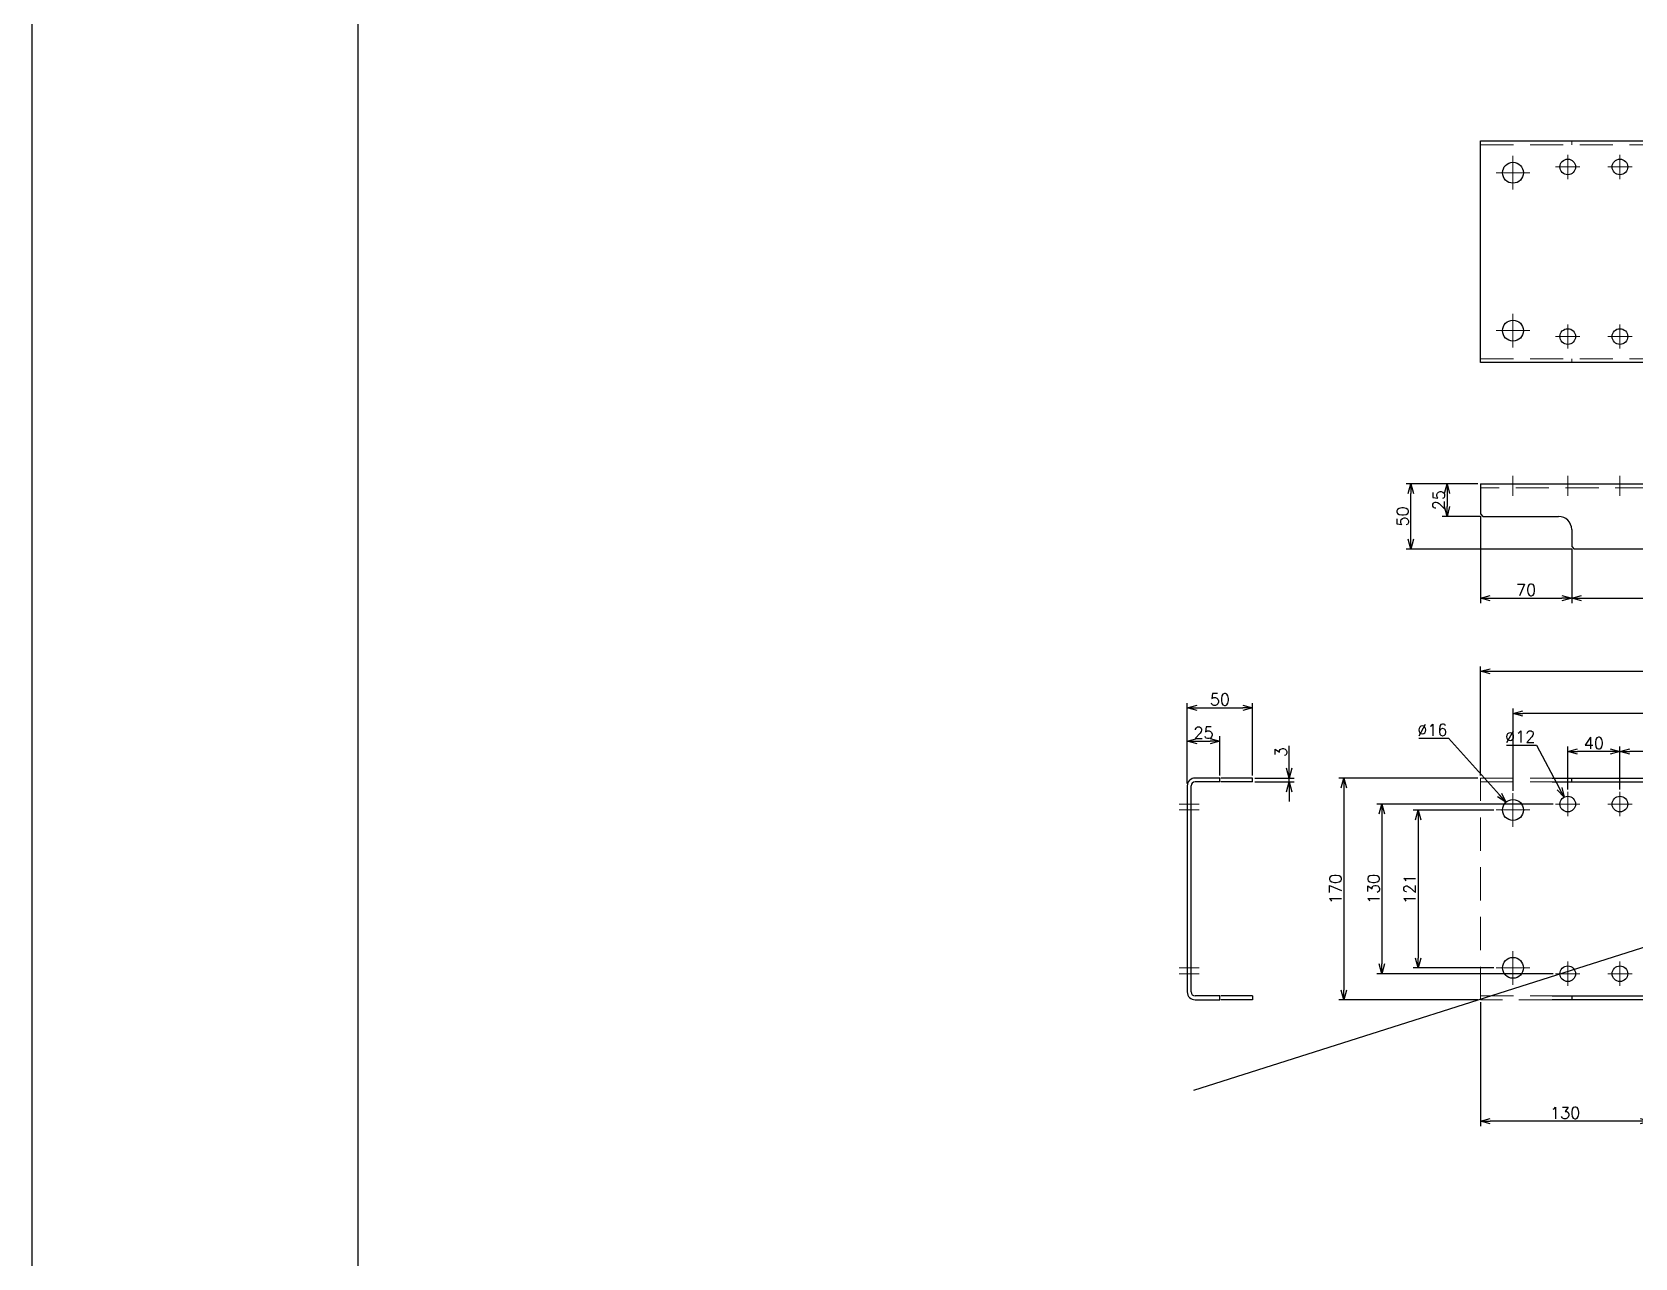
# Model space of a CAD drawing. Header units: millimetres. Extents: x -8731 to 85711, y -14522 to 31379.
# Drawn here: x 33069 to 34298, y -6858 to -5919 of the extents above; entities that cross this region are included whole.
import ezdxf

# ---------------------------------------------------------------- set-up
doc = ezdxf.new("R2010")
doc.units = ezdxf.units.MM
doc.header["$LTSCALE"] = 4
doc.header["$PDMODE"] = 99
doc.header["$PDSIZE"] = 1
doc.linetypes.add('CENTER2', pattern=[28.575, 19.05, -3.175, 3.175, -3.175])
doc.linetypes.add('HIDDEN', pattern=[9.525, 6.35, -3.175])
for name, color, linetype, lineweight in [('04_HIDDEN', 2, 'HIDDEN', 13), ('05_CENTER', 4, 'CENTER2', 13), ('08_DIM', 3, 'Continuous', 13)]:
    doc.layers.add(name, color=color, linetype=linetype, lineweight=lineweight)
doc.styles.add('KSS_TXT', font='txt.shx', dxfattribs={"bigfont": 'extfont2.shx'})
doc.dimstyles.new('KSS_DIM', dxfattribs={"dimscale": 3, "dimtxt": 3, "dimasz": 2.5, "dimexe": 1.25, "dimexo": 0.625, "dimtad": 1, "dimdsep": 46, "dimtxsty": 'KSS_TXT', "dimblk": 'OPEN30', "dimcen": 0, "dimazin": 2, "dimtfac": 0.75, "dimtmove": 0, "dimatfit": 3, "dimldrblk": 'OPEN30', "dimfxl": 1, "dimtolj": 1, "dimarcsym": 0})
doc.dimstyles.new('KSS_DIM$3', dxfattribs={"dimscale": 3, "dimtxt": 3, "dimasz": 2.5, "dimexe": 1.25, "dimexo": 0.625, "dimtad": 1, "dimtih": 1, "dimtoh": 1, "dimdsep": 46, "dimtxsty": 'KSS_TXT', "dimblk": 'OPEN30', "dimcen": 0, "dimazin": 2, "dimtfac": 0.75, "dimtofl": 0, "dimtmove": 0, "dimatfit": 3, "dimldrblk": 'OPEN30', "dimfxl": 1, "dimtolj": 1, "dimarcsym": 0})

# ---------------------------------------------------------------- blocks, each defined once
blk = doc.blocks.new('_Open30')
at = {"color": 0, "linetype": 'ByBlock', "lineweight": -2}
for p, q in [((-1, 0.27), (0, 0)), ((0, 0), (-1, -0.27)), ((0, 0), (-1, 0))]:
    blk.add_line(p, q, dxfattribs=at)
blk = doc.blocks.new('*D1883')
at = {"layer": '08_DIM', "color": 0, "lineweight": -2, "transparency": 16777216}
for p, q in [((34032.9, -6483.2), (34032.9, -6465.9)), ((34006.6, -6490.7), (34036.7, -6490.7)), ((34006.6, -6493.7), (34036.7, -6493.7)), ((34032.9, -6493.7), (34032.9, -6490.7)), ((34032.9, -6501.2), (34032.9, -6508.7))]:
    blk.add_line(p, q, dxfattribs=at)
at = {"layer": 'Defpoints', "color": 0, "transparency": 16777216}
for p in [(34004.7, -6490.7), (34004.7, -6493.7), (34032.9, -6490.7)]:
    blk.add_point(p, dxfattribs=at)
at = {"layer": '08_DIM', "color": 0, "lineweight": -2, "transparency": 16777216, "xscale": 7.5, "yscale": 7.5, "zscale": 7.5}
for p, rotation in [((34032.9, -6490.7), 270), ((34032.9, -6493.7), 90)]:
    blk.add_blockref('_Open30', p, dxfattribs=dict(at, rotation=rotation))
at = {"layer": '08_DIM', "color": 0, "transparency": 16777216, "insert": (34026.5, -6470.8), "char_height": 9, "attachment_point": 5, "rotation": 90, "style": 'KSS_TXT'}
blk.add_mtext('\\A1;3', dxfattribs=at)
blk = doc.blocks.new('*D1884')
at = {"layer": '08_DIM', "color": 0, "lineweight": -2, "transparency": 16777216}
for p, q in [((33954.7, -6494.8), (33954.7, -6433.2)), ((33962.2, -6436.9), (33997.2, -6436.9)), ((34004.7, -6488.8), (34004.7, -6433.2))]:
    blk.add_line(p, q, dxfattribs=at)
at = {"layer": 'Defpoints', "color": 0, "transparency": 16777216}
for p in [(34004.7, -6436.9), (33954.7, -6496.7), (34004.7, -6490.7)]:
    blk.add_point(p, dxfattribs=at)
at = {"layer": '08_DIM', "color": 0, "lineweight": -2, "transparency": 16777216, "xscale": 7.5, "yscale": 7.5, "zscale": 7.5, "rotation": 180}
blk.add_blockref('_Open30', (33954.7, -6436.9), dxfattribs=at)
at = {"layer": '08_DIM', "color": 0, "lineweight": -2, "transparency": 16777216, "xscale": 7.5, "yscale": 7.5, "zscale": 7.5}
blk.add_blockref('_Open30', (34004.7, -6436.9), dxfattribs=at)
at = {"layer": '08_DIM', "color": 0, "transparency": 16777216, "insert": (33979.7, -6430.5), "char_height": 9, "attachment_point": 5, "style": 'KSS_TXT'}
blk.add_mtext('\\A1;50', dxfattribs=at)
blk = doc.blocks.new('*D1885')
at = {"layer": '08_DIM', "color": 0, "lineweight": -2, "transparency": 16777216}
for p, q in [((34249.4, -6315.1), (34249.4, -6356.6)), ((36219.4, -6315.1), (36219.4, -6356.6)), ((34256.9, -6352.9), (36211.9, -6352.9))]:
    blk.add_line(p, q, dxfattribs=at)
at = {"layer": 'Defpoints', "color": 0, "transparency": 16777216}
for p in [(34249.4, -6313.2), (36219.4, -6313.2), (36219.4, -6352.9)]:
    blk.add_point(p, dxfattribs=at)
at = {"layer": '08_DIM', "color": 0, "lineweight": -2, "transparency": 16777216, "xscale": 7.5, "yscale": 7.5, "zscale": 7.5, "rotation": 180}
blk.add_blockref('_Open30', (34249.4, -6352.9), dxfattribs=at)
at = {"layer": '08_DIM', "color": 0, "lineweight": -2, "transparency": 16777216, "xscale": 7.5, "yscale": 7.5, "zscale": 7.5}
blk.add_blockref('_Open30', (36219.4, -6352.9), dxfattribs=at)
at = {"layer": '08_DIM', "color": 0, "transparency": 16777216, "insert": (35234.4, -6346.5), "char_height": 9, "attachment_point": 5, "style": 'KSS_TXT'}
blk.add_mtext('\\A1;1970', dxfattribs=at)
blk = doc.blocks.new('*D1886')
at = {"layer": '08_DIM', "color": 0, "lineweight": -2, "transparency": 16777216}
for p, q in [((34179.4, -6290.1), (34179.4, -6356.6)), ((34249.4, -6315.1), (34249.4, -6356.6)), ((34186.9, -6352.9), (34241.9, -6352.9))]:
    blk.add_line(p, q, dxfattribs=at)
at = {"layer": 'Defpoints', "color": 0, "transparency": 16777216}
for p in [(34179.4, -6288.2), (34249.4, -6313.2), (34249.4, -6352.9)]:
    blk.add_point(p, dxfattribs=at)
at = {"layer": '08_DIM', "color": 0, "lineweight": -2, "transparency": 16777216, "xscale": 7.5, "yscale": 7.5, "zscale": 7.5, "rotation": 180}
blk.add_blockref('_Open30', (34179.4, -6352.9), dxfattribs=at)
at = {"layer": '08_DIM', "color": 0, "lineweight": -2, "transparency": 16777216, "xscale": 7.5, "yscale": 7.5, "zscale": 7.5}
blk.add_blockref('_Open30', (34249.4, -6352.9), dxfattribs=at)
at = {"layer": '08_DIM', "color": 0, "transparency": 16777216, "insert": (34214.4, -6346.5), "char_height": 9, "attachment_point": 5, "style": 'KSS_TXT'}
blk.add_mtext('\\A1;70', dxfattribs=at)
blk = doc.blocks.new('*D1887')
at = {"layer": '08_DIM', "color": 0, "lineweight": -2, "transparency": 16777216}
for p, q in [((34177.5, -6265.2), (34122.4, -6265.2)), ((34126.1, -6307.7), (34126.1, -6272.7)), ((34249.5, -6315.2), (34122.4, -6315.2))]:
    blk.add_line(p, q, dxfattribs=at)
at = {"layer": 'Defpoints', "color": 0, "transparency": 16777216}
for p in [(34126.1, -6265.2), (34179.4, -6265.2), (34251.4, -6315.2)]:
    blk.add_point(p, dxfattribs=at)
at = {"layer": '08_DIM', "color": 0, "lineweight": -2, "transparency": 16777216, "xscale": 7.5, "yscale": 7.5, "zscale": 7.5}
for p, rotation in [((34126.1, -6265.2), 90), ((34126.1, -6315.2), 270)]:
    blk.add_blockref('_Open30', p, dxfattribs=dict(at, rotation=rotation))
at = {"layer": '08_DIM', "color": 0, "transparency": 16777216, "insert": (34119.8, -6290.2), "char_height": 9, "attachment_point": 5, "rotation": 90, "style": 'KSS_TXT'}
blk.add_mtext('\\A1;50', dxfattribs=at)
blk = doc.blocks.new('*D1888')
at = {"layer": '08_DIM', "color": 0, "lineweight": -2, "transparency": 16777216}
for p, q in [((34177.5, -6265.2), (34150.1, -6265.2)), ((34153.8, -6272.7), (34153.8, -6282.7)), ((34179.5, -6290.2), (34150.1, -6290.2))]:
    blk.add_line(p, q, dxfattribs=at)
at = {"layer": 'Defpoints', "color": 0, "transparency": 16777216}
for p in [(34179.4, -6265.2), (34153.8, -6290.2), (34181.4, -6290.2)]:
    blk.add_point(p, dxfattribs=at)
at = {"layer": '08_DIM', "color": 0, "lineweight": -2, "transparency": 16777216, "xscale": 7.5, "yscale": 7.5, "zscale": 7.5}
for p, rotation in [((34153.8, -6265.2), 90), ((34153.8, -6290.2), 270)]:
    blk.add_blockref('_Open30', p, dxfattribs=dict(at, rotation=rotation))
at = {"layer": '08_DIM', "color": 0, "transparency": 16777216, "insert": (34147.5, -6277.7), "char_height": 9, "attachment_point": 5, "rotation": 90, "style": 'KSS_TXT'}
blk.add_mtext('\\A1;25', dxfattribs=at)
blk = doc.blocks.new('*D1890')
at = {"layer": '08_DIM', "color": 0, "lineweight": -2, "transparency": 16777216}
for p, q in [((34199.4, -6465.4), (34222.3, -6465.4)), ((34222.3, -6465.4), (34240, -6498.7))]:
    blk.add_line(p, q, dxfattribs=at)
at = {"layer": 'Defpoints', "color": 0, "transparency": 16777216}
for p in [(34243.6, -6505.4), (34249.2, -6516)]:
    blk.add_point(p, dxfattribs=at)
at = {"layer": '08_DIM', "color": 0, "lineweight": -2, "transparency": 16777216, "xscale": 7.5, "yscale": 7.5, "zscale": 7.5, "rotation": 298.0041549339333}
blk.add_blockref('_Open30', (34243.6, -6505.4), dxfattribs=at)
at = {"layer": '08_DIM', "color": 0, "transparency": 16777216, "insert": (34209.9, -6459), "char_height": 9, "attachment_point": 5, "style": 'KSS_TXT'}
blk.add_mtext('\\A1;%%C12', dxfattribs=at)
blk = doc.blocks.new('*D1891')
at = {"layer": '08_DIM', "color": 0, "lineweight": -2, "transparency": 16777216}
for p, q in [((34132.1, -6460.2), (34155, -6460.2)), ((34155, -6460.2), (34194, -6503.6))]:
    blk.add_line(p, q, dxfattribs=at)
at = {"layer": 'Defpoints', "color": 0, "transparency": 16777216}
for p in [(34199, -6509.2), (34209.7, -6521.1)]:
    blk.add_point(p, dxfattribs=at)
at = {"layer": '08_DIM', "color": 0, "lineweight": -2, "transparency": 16777216, "xscale": 7.5, "yscale": 7.5, "zscale": 7.5, "rotation": 311.9541565782382}
blk.add_blockref('_Open30', (34199, -6509.2), dxfattribs=at)
at = {"layer": '08_DIM', "color": 0, "transparency": 16777216, "insert": (34142.6, -6453.8), "char_height": 9, "attachment_point": 5, "style": 'KSS_TXT'}
blk.add_mtext('\\A1;%%C16', dxfattribs=at)
blk = doc.blocks.new('*D1892')
at = {"layer": '08_DIM', "color": 0, "lineweight": -2, "transparency": 16777216}
for p, q in [((33954.7, -6494.8), (33954.7, -6458.6)), ((33962.2, -6462.4), (33972.2, -6462.4)), ((33979.7, -6488.8), (33979.7, -6458.6))]:
    blk.add_line(p, q, dxfattribs=at)
at = {"layer": 'Defpoints', "color": 0, "transparency": 16777216}
for p in [(33979.7, -6462.4), (33954.7, -6496.7), (33979.7, -6490.7)]:
    blk.add_point(p, dxfattribs=at)
at = {"layer": '08_DIM', "color": 0, "lineweight": -2, "transparency": 16777216, "xscale": 7.5, "yscale": 7.5, "zscale": 7.5, "rotation": 180}
blk.add_blockref('_Open30', (33954.7, -6462.4), dxfattribs=at)
at = {"layer": '08_DIM', "color": 0, "lineweight": -2, "transparency": 16777216, "xscale": 7.5, "yscale": 7.5, "zscale": 7.5}
blk.add_blockref('_Open30', (33979.7, -6462.4), dxfattribs=at)
at = {"layer": '08_DIM', "color": 0, "transparency": 16777216, "insert": (33967.2, -6456), "char_height": 9, "attachment_point": 5, "style": 'KSS_TXT'}
blk.add_mtext('\\A1;25', dxfattribs=at)
blk = doc.blocks.new('*D1893')
at = {"layer": '08_DIM', "color": 0, "lineweight": -2, "transparency": 16777216}
for p, q in [((34177.5, -6490.7), (34070.9, -6490.7)), ((34074.7, -6498.2), (34074.7, -6653.2)), ((34177.5, -6660.7), (34070.9, -6660.7))]:
    blk.add_line(p, q, dxfattribs=at)
at = {"layer": 'Defpoints', "color": 0, "transparency": 16777216}
for p in [(34179.4, -6490.7), (34074.7, -6660.7), (34179.4, -6660.7)]:
    blk.add_point(p, dxfattribs=at)
at = {"layer": '08_DIM', "color": 0, "lineweight": -2, "transparency": 16777216, "xscale": 7.5, "yscale": 7.5, "zscale": 7.5}
for p, rotation in [((34074.7, -6490.7), 90), ((34074.7, -6660.7), 270)]:
    blk.add_blockref('_Open30', p, dxfattribs=dict(at, rotation=rotation))
at = {"layer": '08_DIM', "color": 0, "transparency": 16777216, "insert": (34068.3, -6575.7), "char_height": 9, "attachment_point": 5, "rotation": 90, "style": 'KSS_TXT'}
blk.add_mtext('\\A1;170', dxfattribs=at)
blk = doc.blocks.new('*D1894')
at = {"layer": '08_DIM', "color": 0, "lineweight": -2, "transparency": 16777216}
for p, q in [((34235.2, -6510.7), (34100.1, -6510.7)), ((34103.9, -6518.2), (34103.9, -6633.2)), ((34235.2, -6640.7), (34100.1, -6640.7))]:
    blk.add_line(p, q, dxfattribs=at)
at = {"layer": 'Defpoints', "color": 0, "transparency": 16777216}
for p in [(34237, -6510.7), (34103.9, -6640.7), (34237, -6640.7)]:
    blk.add_point(p, dxfattribs=at)
at = {"layer": '08_DIM', "color": 0, "lineweight": -2, "transparency": 16777216, "xscale": 7.5, "yscale": 7.5, "zscale": 7.5}
for p, rotation in [((34103.9, -6510.7), 90), ((34103.9, -6640.7), 270)]:
    blk.add_blockref('_Open30', p, dxfattribs=dict(at, rotation=rotation))
at = {"layer": '08_DIM', "color": 0, "transparency": 16777216, "insert": (34097.5, -6575.7), "char_height": 9, "attachment_point": 5, "rotation": 90, "style": 'KSS_TXT'}
blk.add_mtext('\\A1;130', dxfattribs=at)
blk = doc.blocks.new('*D1895')
at = {"layer": '08_DIM', "color": 0, "lineweight": -2, "transparency": 16777216}
for p, q in [((34189.6, -6515.2), (34127.8, -6515.2)), ((34131.6, -6522.7), (34131.6, -6628.7)), ((34189.6, -6636.2), (34127.8, -6636.2))]:
    blk.add_line(p, q, dxfattribs=at)
at = {"layer": 'Defpoints', "color": 0, "transparency": 16777216}
for p in [(34191.4, -6515.2), (34131.6, -6636.2), (34191.4, -6636.2)]:
    blk.add_point(p, dxfattribs=at)
at = {"layer": '08_DIM', "color": 0, "lineweight": -2, "transparency": 16777216, "xscale": 7.5, "yscale": 7.5, "zscale": 7.5}
for p, rotation in [((34131.6, -6515.2), 90), ((34131.6, -6636.2), 270)]:
    blk.add_blockref('_Open30', p, dxfattribs=dict(at, rotation=rotation))
at = {"layer": '08_DIM', "color": 0, "transparency": 16777216, "insert": (34125.2, -6575.7), "char_height": 9, "attachment_point": 5, "rotation": 90, "style": 'KSS_TXT'}
blk.add_mtext('\\A1;121', dxfattribs=at)
blk = doc.blocks.new('*D1896')
at = {"layer": '08_DIM', "color": 0, "lineweight": -2, "transparency": 16777216}
for p, q in [((34246.4, -6499.4), (34246.4, -6466.5)), ((34278.9, -6470.3), (34253.9, -6470.3)), ((34286.4, -6499.4), (34286.4, -6466.5))]:
    blk.add_line(p, q, dxfattribs=at)
at = {"layer": 'Defpoints', "color": 0, "transparency": 16777216}
for p in [(34246.4, -6470.3), (34246.4, -6501.3), (34286.4, -6501.3)]:
    blk.add_point(p, dxfattribs=at)
at = {"layer": '08_DIM', "color": 0, "lineweight": -2, "transparency": 16777216, "xscale": 7.5, "yscale": 7.5, "zscale": 7.5, "rotation": 180}
blk.add_blockref('_Open30', (34246.4, -6470.3), dxfattribs=at)
at = {"layer": '08_DIM', "color": 0, "lineweight": -2, "transparency": 16777216, "xscale": 7.5, "yscale": 7.5, "zscale": 7.5}
blk.add_blockref('_Open30', (34286.4, -6470.3), dxfattribs=at)
at = {"layer": '08_DIM', "color": 0, "transparency": 16777216, "insert": (34266.4, -6463.9), "char_height": 9, "attachment_point": 5, "style": 'KSS_TXT'}
blk.add_mtext('\\A1;40', dxfattribs=at)
blk = doc.blocks.new('*D1897')
at = {"layer": '08_DIM', "color": 0, "lineweight": -2, "transparency": 16777216}
for p, q in [((34286.4, -6499.4), (34286.4, -6466.5)), ((36174.9, -6470.3), (34293.9, -6470.3)), ((36182.4, -6499.4), (36182.4, -6466.5))]:
    blk.add_line(p, q, dxfattribs=at)
at = {"layer": 'Defpoints', "color": 0, "transparency": 16777216}
for p in [(34286.4, -6470.3), (34286.4, -6501.3), (36182.4, -6501.3)]:
    blk.add_point(p, dxfattribs=at)
at = {"layer": '08_DIM', "color": 0, "lineweight": -2, "transparency": 16777216, "xscale": 7.5, "yscale": 7.5, "zscale": 7.5, "rotation": 180}
blk.add_blockref('_Open30', (34286.4, -6470.3), dxfattribs=at)
at = {"layer": '08_DIM', "color": 0, "lineweight": -2, "transparency": 16777216, "xscale": 7.5, "yscale": 7.5, "zscale": 7.5}
blk.add_blockref('_Open30', (36182.4, -6470.3), dxfattribs=at)
at = {"layer": '08_DIM', "color": 0, "transparency": 16777216, "insert": (35234.4, -6463.9), "char_height": 9, "attachment_point": 5, "style": 'KSS_TXT'}
blk.add_mtext('\\A1;1896', dxfattribs=at)
blk = doc.blocks.new('*D1898')
at = {"layer": '08_DIM', "color": 0, "lineweight": -2, "transparency": 16777216}
for p, q in [((34204.4, -6500.4), (34204.4, -6437.4)), ((36264.4, -6500.4), (36264.4, -6437.4)), ((36256.9, -6441.2), (34211.9, -6441.2))]:
    blk.add_line(p, q, dxfattribs=at)
at = {"layer": 'Defpoints', "color": 0, "transparency": 16777216}
for p in [(34204.4, -6441.2), (34204.4, -6502.2), (36264.4, -6502.2)]:
    blk.add_point(p, dxfattribs=at)
at = {"layer": '08_DIM', "color": 0, "lineweight": -2, "transparency": 16777216, "xscale": 7.5, "yscale": 7.5, "zscale": 7.5, "rotation": 180}
blk.add_blockref('_Open30', (34204.4, -6441.2), dxfattribs=at)
at = {"layer": '08_DIM', "color": 0, "lineweight": -2, "transparency": 16777216, "xscale": 7.5, "yscale": 7.5, "zscale": 7.5}
blk.add_blockref('_Open30', (36264.4, -6441.2), dxfattribs=at)
at = {"layer": '08_DIM', "color": 0, "transparency": 16777216, "insert": (35234.4, -6434.8), "char_height": 9, "attachment_point": 5, "style": 'KSS_TXT'}
blk.add_mtext('\\A1;2060', dxfattribs=at)
blk = doc.blocks.new('*D1900')
at = {"layer": '08_DIM', "color": 0, "lineweight": -2, "transparency": 16777216}
for p, q in [((34179.4, -6488.8), (34179.4, -6405.1)), ((34186.9, -6408.9), (36281.9, -6408.9)), ((36289.4, -6488.8), (36289.4, -6405.1))]:
    blk.add_line(p, q, dxfattribs=at)
at = {"layer": 'Defpoints', "color": 0, "transparency": 16777216}
for p in [(36289.4, -6408.9), (34179.4, -6490.7), (36289.4, -6490.7)]:
    blk.add_point(p, dxfattribs=at)
at = {"layer": '08_DIM', "color": 0, "lineweight": -2, "transparency": 16777216, "xscale": 7.5, "yscale": 7.5, "zscale": 7.5, "rotation": 180}
blk.add_blockref('_Open30', (34179.4, -6408.9), dxfattribs=at)
at = {"layer": '08_DIM', "color": 0, "lineweight": -2, "transparency": 16777216, "xscale": 7.5, "yscale": 7.5, "zscale": 7.5}
blk.add_blockref('_Open30', (36289.4, -6408.9), dxfattribs=at)
at = {"layer": '08_DIM', "color": 0, "transparency": 16777216, "insert": (35234.4, -6402.5), "char_height": 9, "attachment_point": 5, "style": 'KSS_TXT'}
blk.add_mtext('\\A1;2110', dxfattribs=at)
blk = doc.blocks.new('A$C6CE94B02_1_1_1')
at = {"color": 0}
for p, q in [((-1000, 82), (1000, 82)), ((-985, 82), (-985, 85)), ((-1000, -82), (1000, -82)), ((-985, -82), (-985, -85))]:
    blk.add_line(p, q, dxfattribs=at)
for points in [[(-1000, 85), (1000, 85)], [(1000, -85), (-1000, -85)]]:
    blk.add_lwpolyline(points, dxfattribs=at)
for centre, radius in [((-1030, 60.5), 8), ((-988, 65), 6), ((-948, 65), 6), ((-1030, -60.5), 8), ((-988, -65), 6), ((-948, -65), 6)]:
    blk.add_circle(centre, radius, dxfattribs=at)
at = {"layer": '04_HIDDEN'}
for p, q in [((-1055, 82), (-1000, 82)), ((-1055, -82), (-1000, -82))]:
    blk.add_line(p, q, dxfattribs=at)
blk.add_lwpolyline([(-1000, -85), (-1055, -85), (-1055, 85), (-1000, 85)], dxfattribs=at)
at = {"layer": '05_CENTER'}
for p, q in [((-988, 55.7), (-988, 74.3)), ((-948, 55.7), (-948, 74.3)), ((-1030, 47.6), (-1030, 73.4)), ((-978.7, 65), (-997.3, 65)), ((-938.7, 65), (-957.3, 65)), ((-1017.1, 60.5), (-1042.9, 60.5)), ((-1030, -73.4), (-1030, -47.6)), ((-1017.1, -60.5), (-1042.9, -60.5)), ((-988, -55.7), (-988, -74.3)), ((-948, -55.7), (-948, -74.3)), ((-978.7, -65), (-997.3, -65)), ((-938.7, -65), (-957.3, -65))]:
    blk.add_line(p, q, dxfattribs=at)
blk = doc.blocks.new('*D1901')
at = {"layer": '08_DIM', "color": 0, "lineweight": -2, "transparency": 16777216}
for p, q in [((34309.4, -6607.5), (34309.4, -6757.5)), ((34179.4, -6662.5), (34179.4, -6757.5)), ((34301.9, -6753.7), (34186.9, -6753.7))]:
    blk.add_line(p, q, dxfattribs=at)
at = {"layer": 'Defpoints', "color": 0, "transparency": 16777216}
for p in [(34309.4, -6605.7), (34179.4, -6660.7), (34179.4, -6753.7)]:
    blk.add_point(p, dxfattribs=at)
at = {"layer": '08_DIM', "color": 0, "lineweight": -2, "transparency": 16777216, "xscale": 7.5, "yscale": 7.5, "zscale": 7.5, "rotation": 180}
blk.add_blockref('_Open30', (34179.4, -6753.7), dxfattribs=at)
at = {"layer": '08_DIM', "color": 0, "lineweight": -2, "transparency": 16777216, "xscale": 7.5, "yscale": 7.5, "zscale": 7.5}
blk.add_blockref('_Open30', (34309.4, -6753.7), dxfattribs=at)
at = {"layer": '08_DIM', "color": 0, "transparency": 16777216, "insert": (34244.4, -6747.3), "char_height": 9, "attachment_point": 5, "style": 'KSS_TXT'}
blk.add_mtext('\\A1;130', dxfattribs=at)
blk = doc.blocks.new('A$C197C4387_1_1_1')
at = {"color": 0}
for p, q in [((0, 79), (0, -79)), ((3, -79), (3, 79)), ((25, 85), (6, 85)), ((25, 82), (6, 82)), ((25, 82), (25, 85)), ((50, 85), (25.8, 85)), ((50, 82), (25.8, 82)), ((50, 82), (50, 85)), ((25, -82), (6, -82)), ((6, -85), (25, -85)), ((25, -85), (25, -82)), ((50, -82), (25.8, -82)), ((50, -85), (25.8, -85)), ((50, -82), (50, -85))]:
    blk.add_line(p, q, dxfattribs=at)
for centre, radius, start, end in [((6, 79), 6, 90, 180), ((6, 79), 3, 90, 180), ((6, -79), 6, 180, 270), ((6, -79), 3, 180, 270)]:
    blk.add_arc(centre, radius, start, end, dxfattribs=at)
at = {"layer": '05_CENTER'}
for p, q in [((9.2, 65), (-6.2, 65)), ((9.2, 60.5), (-6.2, 60.5)), ((9.2, -60.5), (-6.2, -60.5)), ((9.2, -65), (-6.2, -65))]:
    blk.add_line(p, q, dxfattribs=at)
blk = doc.blocks.new('A$C293536BD_1_1_1')
at = {"color": 0}
for p, q in [((0, -1055), (0, 1055)), ((50, 983), (50, -983)), ((48, -985), (50, -983)), ((35, -985), (48, -985))]:
    blk.add_line(p, q, dxfattribs=at)
blk.add_lwpolyline([(0, -1055), (23, -1055), (25, -1053), (25, -995)], dxfattribs=at)
blk.add_arc((35, -995), 10, 90, 180, dxfattribs=at)
at = {"layer": '04_HIDDEN'}
blk.add_line((3, 1055), (3, -1055), dxfattribs=at)
at = {"layer": '05_CENTER'}
for p, q in [((9.2, -948), (-6.2, -948)), ((9.2, -988), (-6.2, -988)), ((9.2, -1030), (-6.2, -1030))]:
    blk.add_line(p, q, dxfattribs=at)
blk = doc.blocks.new('A$C526F680F_1_1')
at = {"color": 0}
blk.add_lwpolyline([(-1055, 85), (1055, 85), (1055, -85), (-1055, -85)], close=True, dxfattribs=at)
for centre, radius in [((-1030, 60.5), 8), ((-988, 65), 6), ((-948, 65), 6), ((-1030, -60.5), 8), ((-988, -65), 6), ((-948, -65), 6)]:
    blk.add_circle(centre, radius, dxfattribs=at)
at = {"layer": '04_HIDDEN'}
for p, q in [((-1055, 82), (1055, 82)), ((-985, 82), (-985, 85)), ((-1055, -82), (1055, -82)), ((-985, -82), (-985, -85))]:
    blk.add_line(p, q, dxfattribs=at)
at = {"layer": '05_CENTER'}
for p, q in [((-988, 55.7), (-988, 74.3)), ((-948, 55.7), (-948, 74.3)), ((-1030, 73.4), (-1030, 47.6)), ((-978.7, 65), (-997.3, 65)), ((-938.7, 65), (-957.3, 65)), ((-1017.1, 60.5), (-1042.9, 60.5)), ((-1030, -47.6), (-1030, -73.4)), ((-1017.1, -60.5), (-1042.9, -60.5)), ((-988, -55.7), (-988, -74.3)), ((-948, -55.7), (-948, -74.3)), ((-978.7, -65), (-997.3, -65)), ((-938.7, -65), (-957.3, -65))]:
    blk.add_line(p, q, dxfattribs=at)

msp = doc.modelspace()

# ---------------------------------------------------------------- linework, layer by layer
at = {"color": 3}
msp.add_line((36366.07562, -5966.5316), (33959.57746, -6730.04536), dxfattribs=at)
for points in [[(33069.07027, -3908.05788), (40435.30418, -3908.05788), (40435.30418, -8661.42929), (33069.07027, -8661.42929)], [(33319.19587, -4027.01429), (36560.33322, -4027.01429), (36560.33322, -7928.97711), (33319.19587, -7928.97711)]]:
    msp.add_lwpolyline(points, close=True)

# ---------------------------------------------------------------- block references
for name, p in [('A$C526F680F_1_1', (35234.38011, -6087.32173)), ('A$C197C4387_1_1_1', (33954.6804, -6575.66332)), ('A$C6CE94B02_1_1_1', (35234.38011, -6575.66332))]:
    msp.add_blockref(name, p)
at = {"rotation": 270}
msp.add_blockref('A$C293536BD_1_1_1', (35234.38011, -6265.19795), dxfattribs=at)

# ---------------------------------------------------------------- dimensions: what is measured, and where the dimension line sits
at = {"layer": '08_DIM'}
for base, p1, p2, picture, middle in [((34126.13547, -6265.19795), (34251.38011, -6315.19795), (34179.38011, -6265.19795), '*D1887', (34119.75422, -6290.19795)), ((34153.83305, -6290.19795), (34179.38011, -6265.19795), (34181.38011, -6290.19795), '*D1888', (34147.4518, -6277.69795)), ((34032.92169, -6490.66332), (34004.6804, -6493.66332), (34004.6804, -6490.66332), '*D1883', (34026.54669, -6470.78832)), ((34074.65136, -6660.66332), (34179.38011, -6490.66332), (34179.38011, -6660.66332), '*D1893', (34068.27636, -6575.66332)), ((34103.85766, -6640.66332), (34237.03906, -6510.66332), (34237.03906, -6640.66332), '*D1894', (34097.48266, -6575.66332)), ((34131.57055, -6636.16332), (34191.4482, -6515.16332), (34191.4482, -6636.16332), '*D1895', (34125.19555, -6575.66332))]:
    dim = msp.add_linear_dim(base=base, p1=p1, p2=p2, angle=90, dimstyle='KSS_DIM', override={"dimscale": 3}, dxfattribs=at)
    dim.commit()
    dim.dimension.update_dxf_attribs({"geometry": picture, "text_midpoint": middle})
for base, p1, p2, picture, middle in [((34249.38011, -6352.86741), (34179.38011, -6288.19795), (34249.38011, -6313.19795), '*D1886', (34214.38011, -6346.49241)), ((36219.38011, -6352.86741), (34249.38011, -6313.19795), (36219.38011, -6313.19795), '*D1885', (35234.38011, -6346.49241)), ((36289.38011, -6408.86423), (34179.38011, -6490.66332), (36289.38011, -6490.66332), '*D1900', (35234.38011, -6402.48923)), ((34004.6804, -6436.91692), (33954.6804, -6496.66332), (34004.6804, -6490.66332), '*D1884', (33979.6804, -6430.53567)), ((34204.38011, -6441.18648), (36264.38011, -6502.23141), (34204.38011, -6502.23141), '*D1898', (35234.38011, -6434.81148)), ((33979.6804, -6462.39054), (33954.6804, -6496.66332), (33979.6804, -6490.66332), '*D1892', (33967.1804, -6456.00929)), ((34246.38011, -6470.26706), (34286.38011, -6501.32227), (34246.38011, -6501.32227), '*D1896', (34266.38011, -6463.89206)), ((34286.38011, -6470.26706), (36182.38011, -6501.32227), (34286.38011, -6501.32227), '*D1897', (35234.38011, -6463.89206)), ((34179.38011, -6753.72425), (34309.38011, -6605.66331), (34179.38011, -6660.66332), '*D1901', (34244.38011, -6747.34925))]:
    dim = msp.add_linear_dim(base=base, p1=p1, p2=p2, dimstyle='KSS_DIM', override={"dimscale": 3}, dxfattribs=at)
    dim.commit()
    dim.dimension.update_dxf_attribs({"geometry": picture, "text_midpoint": middle})
for p1, p2, picture, middle in [((34209.7284, -6521.11276), (34199.03182, -6509.21388), '*D1891', (34142.59412, -6460.19848)), ((34249.19732, -6515.9608), (34243.5629, -6505.36584), '*D1890', (34209.91916, -6465.37216))]:
    dim = msp.add_diameter_dim_2p(p1=p1, p2=p2, dimstyle='KSS_DIM$3', override={"dimscale": 3, "dimpost": '%%C<>'}, dxfattribs=at)
    dim.commit()
    dim.dimension.update_dxf_attribs({"geometry": picture, "text_midpoint": middle, "dimtype": 163})

doc.saveas('drawing.dxf')
